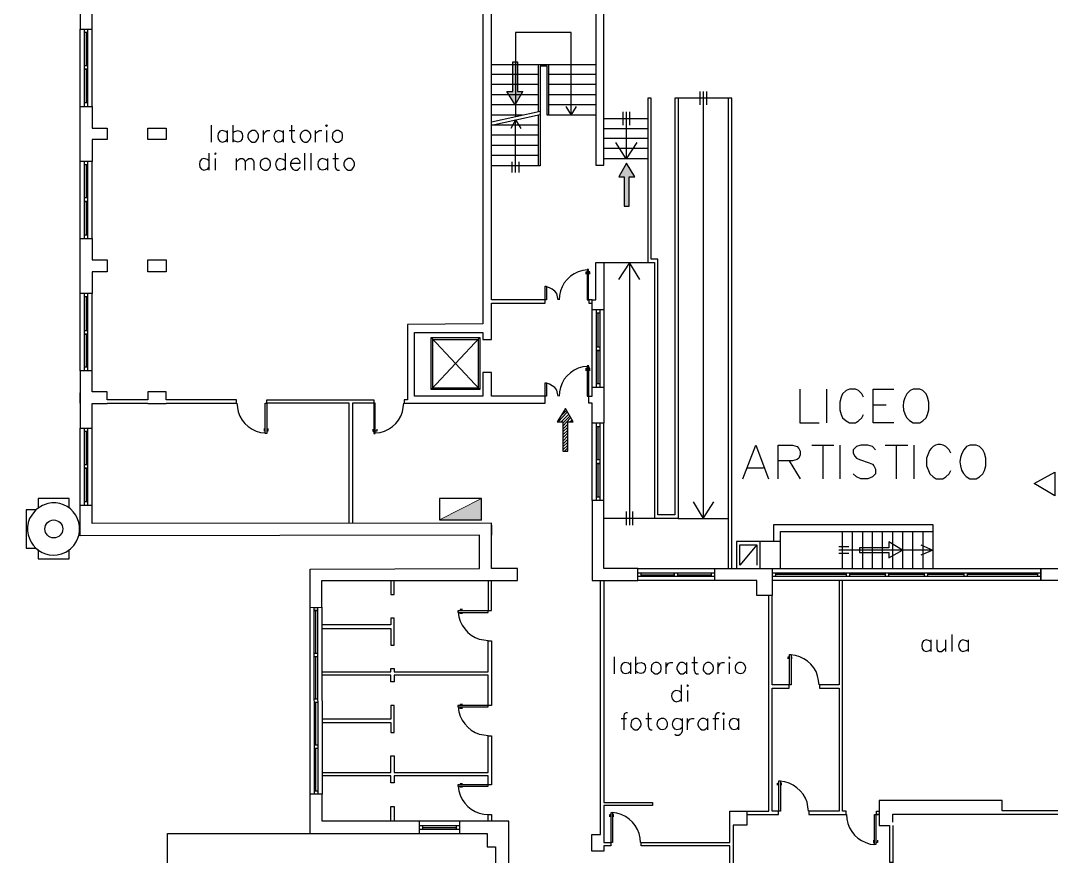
# Model space of a CAD drawing. Header units: millimetres. Extents: x 2592 to 5194, y 1172 to 2359.
# Drawn here: x 2592.964 to 2594.754, y 1181.89 to 1183.334 of the extents above; entities that cross this region are included whole.
import ezdxf

# ---------------------------------------------------------------- set-up
doc = ezdxf.new("R2010")
doc.units = ezdxf.units.MM
doc.layers.add('PDF _Geometria', color=7, linetype='Continuous')
doc.layers.add('PDF _Riempimenti solidi', color=3, linetype='Continuous')

msp = doc.modelspace()

# ---------------------------------------------------------------- linework, layer by layer
at = {"layer": 'PDF _Geometria', "lineweight": 25}
for points in [[(2593.9578, 1183.3624), (2593.9578, 1183.084), (2593.9719, 1183.084), (2593.9719, 1183.3765)], [(2593.0669, 1183.3757), (2593.0669, 1183.319), (2593.0878, 1183.319), (2593.0878, 1183.3557)], [(2593.7628, 1183.3565), (2593.7628, 1182.8099), (2593.6328, 1182.809), (2593.6328, 1182.679), (2593.6269, 1182.679), (2593.6269, 1182.6732), (2593.8703, 1182.6732), (2593.8703, 1182.6849), (2593.7778, 1182.6849), (2593.7778, 1182.7257), (2593.7628, 1182.7257), (2593.7628, 1182.6849), (2593.6444, 1182.6849), (2593.6444, 1182.7949), (2593.7628, 1182.7949), (2593.7628, 1182.7832), (2593.7778, 1182.7832), (2593.7778, 1182.8457), (2593.8703, 1182.8457), (2593.8703, 1182.8515), (2593.7778, 1182.8515), (2593.7778, 1183.3624)], [(2593.0878, 1182.729), (2593.0878, 1182.8624), (2593.0669, 1182.8624), (2593.0669, 1182.9015), (2593.0669, 1182.9574), (2593.0669, 1183.0907), (2593.0669, 1183.1299), (2593.0669, 1183.1474), (2593.0669, 1183.1857), (2593.0669, 1183.319)], [(2593.0878, 1183.1857), (2593.0878, 1183.319)], [(2593.9061, 1183.1857), (2593.9153, 1183.1707), (2593.9153, 1183.3132), (2593.8194, 1183.3132), (2593.8194, 1183.1682)], [(2593.9578, 1183.2574), (2593.8761, 1183.2574), (2593.8586, 1183.2574), (2593.7778, 1183.2574)], [(2593.9578, 1183.1707), (2593.8736, 1183.1707), (2593.8736, 1183.2549), (2593.8619, 1183.2549), (2593.8619, 1183.0832), (2593.7778, 1183.0832)], [(2593.8586, 1183.2574), (2593.8586, 1183.1765)], [(2593.8761, 1183.2574), (2593.8761, 1183.1707)], [(2593.8586, 1183.2407), (2593.7778, 1183.2407)], [(2593.9578, 1183.2407), (2593.8761, 1183.2407)], [(2593.8586, 1183.2232), (2593.7778, 1183.2232)], [(2593.9578, 1183.2232), (2593.8761, 1183.2232)], [(2593.8586, 1183.2057), (2593.7778, 1183.2057)], [(2593.8186, 1183.1882), (2593.8319, 1183.2115)], [(2593.9578, 1183.2057), (2593.8761, 1183.2057)], [(2594.1928, 1182.3874), (2594.1928, 1183.1999), (2594.0944, 1183.1999), (2594.0944, 1182.4799), (2594.0653, 1182.4799), (2594.0653, 1182.9215), (2594.0536, 1182.9215), (2594.0536, 1183.1999), (2594.0478, 1183.1999), (2594.0478, 1182.9157), (2594.0594, 1182.9157), (2594.0594, 1182.474), (2593.9719, 1182.474)], [(2594.1003, 1183.1999), (2594.1003, 1182.474), (2594.0594, 1182.474)], [(2594.0944, 1183.1999), (2594.0953, 1183.1999)], [(2594.1378, 1183.2115), (2594.1378, 1183.1882)], [(2594.1436, 1183.2115), (2594.1436, 1182.474)], [(2594.1494, 1183.2115), (2594.1494, 1183.1882)], [(2594.1869, 1183.1999), (2594.1869, 1182.3874)], [(2593.0669, 1183.1857), (2593.0878, 1183.1857), (2593.0878, 1183.1482), (2593.1136, 1183.1482), (2593.1136, 1183.1282), (2593.0878, 1183.1282), (2593.0878, 1183.0907), (2593.0669, 1183.0907)], [(2593.8586, 1183.1882), (2593.7778, 1183.1882)], [(2593.9578, 1183.1882), (2593.8761, 1183.1882)], [(2593.9153, 1183.1707), (2593.9244, 1183.1857)], [(2593.7778, 1183.159), (2593.8619, 1183.1774)], [(2593.8586, 1183.1532), (2593.7778, 1183.1532), (2593.8619, 1183.1715)], [(2593.8311, 1183.1707), (2593.7778, 1183.1707)], [(2593.8194, 1183.1624), (2593.8111, 1183.1474)], [(2593.8194, 1183.0715), (2593.8194, 1183.1624), (2593.8286, 1183.1474)], [(2593.8586, 1183.1707), (2593.8586, 1183.0832)], [(2593.9728, 1183.1649), (2594.0478, 1183.1649)], [(2594.0044, 1183.1765), (2594.0044, 1183.1532)], [(2594.0103, 1183.1765), (2594.0103, 1183.0949)], [(2594.0161, 1183.1765), (2594.0161, 1183.1532)], [(2593.2936, 1183.124), (2593.2936, 1183.1532)], [(2593.3211, 1183.144), (2593.3211, 1183.124)], [(2593.3311, 1183.124), (2593.3311, 1183.1532)], [(2593.3836, 1183.124), (2593.3836, 1183.144)], [(2593.3836, 1183.1357), (2593.3853, 1183.1399), (2593.3878, 1183.1424), (2593.3903, 1183.144), (2593.3944, 1183.144)], [(2593.4178, 1183.144), (2593.4178, 1183.124)], [(2593.4278, 1183.144), (2593.4378, 1183.144)], [(2593.4319, 1183.1532), (2593.4319, 1183.1299), (2593.4336, 1183.1257), (2593.4361, 1183.124), (2593.4386, 1183.124)], [(2593.4736, 1183.124), (2593.4736, 1183.144)], [(2593.4736, 1183.1357), (2593.4744, 1183.1399), (2593.4778, 1183.1424), (2593.4803, 1183.144), (2593.4844, 1183.144)], [(2593.4928, 1183.144), (2593.4928, 1183.124)], [(2593.5094, 1183.124), (2593.5136, 1183.124), (2593.5161, 1183.1257), (2593.5194, 1183.1282), (2593.5203, 1183.1324), (2593.5203, 1183.1357), (2593.5194, 1183.1399), (2593.5161, 1183.1424), (2593.5136, 1183.144), (2593.5094, 1183.144), (2593.5069, 1183.1424), (2593.5036, 1183.1399)], [(2593.9728, 1183.1474), (2594.0478, 1183.1474)], [(2593.3211, 1183.1399), (2593.3186, 1183.1424)], [(2593.3186, 1183.1257), (2593.3211, 1183.1282)], [(2593.3311, 1183.1399), (2593.3336, 1183.1424)], [(2593.3336, 1183.1257), (2593.3311, 1183.1282)], [(2593.4178, 1183.1399), (2593.4153, 1183.1424)], [(2593.4153, 1183.1257), (2593.4178, 1183.1282)], [(2593.8586, 1183.1357), (2593.7778, 1183.1357)], [(2593.9728, 1183.1307), (2594.0478, 1183.1307)], [(2593.8586, 1183.1182), (2593.7778, 1183.1182)], [(2593.9728, 1183.1132), (2594.0478, 1183.1132)], [(2594.0286, 1183.1232), (2594.0103, 1183.0949), (2593.9928, 1183.1232)], [(2593.0878, 1182.9574), (2593.0878, 1183.0907)], [(2593.2894, 1183.0915), (2593.2869, 1183.094)], [(2593.2894, 1183.1049), (2593.2894, 1183.0757)], [(2593.3003, 1183.0957), (2593.3003, 1183.0757)], [(2593.3369, 1183.0757), (2593.3369, 1183.0957)], [(2593.3369, 1183.0899), (2593.3411, 1183.094), (2593.3436, 1183.0957), (2593.3478, 1183.0957), (2593.3503, 1183.094), (2593.3519, 1183.0899), (2593.3519, 1183.0757)], [(2593.3519, 1183.0899), (2593.3561, 1183.094), (2593.3586, 1183.0957), (2593.3628, 1183.0957), (2593.3653, 1183.094), (2593.3669, 1183.0899), (2593.3669, 1183.0757)], [(2593.4211, 1183.0915), (2593.4178, 1183.094)], [(2593.4211, 1183.1049), (2593.4211, 1183.0757)], [(2593.4303, 1183.0874), (2593.4469, 1183.0874), (2593.4469, 1183.0899), (2593.4461, 1183.0924), (2593.4444, 1183.094), (2593.4419, 1183.0957), (2593.4378, 1183.0957), (2593.4344, 1183.094), (2593.4319, 1183.0915), (2593.4303, 1183.0874), (2593.4303, 1183.084), (2593.4319, 1183.0799), (2593.4344, 1183.0774), (2593.4378, 1183.0757), (2593.4419, 1183.0757), (2593.4444, 1183.0774), (2593.4469, 1183.0799)], [(2593.4553, 1183.0757), (2593.4553, 1183.1049)], [(2593.4661, 1183.0757), (2593.4661, 1183.1049)], [(2593.4944, 1183.0915), (2593.4911, 1183.094)], [(2593.4944, 1183.0957), (2593.4944, 1183.0757)], [(2593.5036, 1183.0957), (2593.5136, 1183.0957)], [(2593.5078, 1183.1049), (2593.5078, 1183.0815), (2593.5094, 1183.0774), (2593.5119, 1183.0757), (2593.5153, 1183.0757)], [(2593.8586, 1183.1007), (2593.7778, 1183.1007)], [(2593.8136, 1183.0715), (2593.8136, 1183.0899)], [(2593.8253, 1183.0715), (2593.8253, 1183.0899)], [(2593.9728, 1183.0957), (2594.0478, 1183.0957)], [(2593.2869, 1183.0774), (2593.2894, 1183.0799)], [(2593.4178, 1183.0774), (2593.4211, 1183.0799)], [(2593.4911, 1183.0774), (2593.4944, 1183.0799)], [(2593.0669, 1182.9574), (2593.0878, 1182.9574), (2593.0878, 1182.9207), (2593.1136, 1182.9207), (2593.1136, 1182.8999), (2593.0878, 1182.8999), (2593.0878, 1182.8624)], [(2593.9519, 1182.8515), (2593.9578, 1182.8515), (2593.9578, 1182.9157), (2593.9719, 1182.9157), (2593.9719, 1182.7007)], [(2593.9719, 1182.9157), (2594.0478, 1182.9157)], [(2593.9978, 1182.8865), (2594.0161, 1182.9149), (2594.0336, 1182.8865)], [(2594.0161, 1182.9157), (2594.0161, 1182.4624)], [(2593.0669, 1182.729), (2593.0669, 1182.8624)], [(2593.9719, 1182.834), (2593.9519, 1182.834), (2593.9519, 1182.8515), (2593.9461, 1182.8515), (2593.9461, 1182.8457), (2593.9519, 1182.8457)], [(2593.9519, 1182.7007), (2593.9519, 1182.834)], [(2593.9594, 1182.7007), (2593.9594, 1182.834)], [(2593.9653, 1182.8282), (2593.9594, 1182.8282)], [(2593.9619, 1182.7699), (2593.9619, 1182.8282)], [(2593.9653, 1182.7007), (2593.9653, 1182.834)], [(2593.7578, 1182.6965), (2593.6736, 1182.7865)], [(2593.7578, 1182.7865), (2593.6736, 1182.6965)], [(2593.9653, 1182.7699), (2593.9594, 1182.7699)], [(2593.9653, 1182.764), (2593.9594, 1182.764), (2593.9653, 1182.764)], [(2593.9619, 1182.7065), (2593.9619, 1182.764)], [(2593.9653, 1182.7065), (2593.9594, 1182.7065)], [(2594.3103, 1182.6974), (2594.3103, 1182.639), (2594.3436, 1182.639)], [(2594.3569, 1182.639), (2594.3569, 1182.6974)], [(2594.4203, 1182.6832), (2594.4178, 1182.689), (2594.4119, 1182.6949), (2594.4069, 1182.6974), (2594.3961, 1182.6974), (2594.3903, 1182.6949), (2594.3844, 1182.689), (2594.3819, 1182.6832), (2594.3794, 1182.6749), (2594.3794, 1182.6615), (2594.3819, 1182.6532), (2594.3844, 1182.6474), (2594.3903, 1182.6424), (2594.3961, 1182.639), (2594.4069, 1182.639), (2594.4119, 1182.6424), (2594.4178, 1182.6474), (2594.4203, 1182.6532)], [(2594.4728, 1182.639), (2594.4369, 1182.639), (2594.4369, 1182.6974), (2594.4728, 1182.6974)], [(2594.5061, 1182.639), (2594.5178, 1182.639), (2594.5228, 1182.6424), (2594.5286, 1182.6474), (2594.5311, 1182.6532), (2594.5336, 1182.6615), (2594.5336, 1182.6749), (2594.5311, 1182.6832), (2594.5286, 1182.689), (2594.5228, 1182.6949), (2594.5178, 1182.6974), (2594.5061, 1182.6974), (2594.5011, 1182.6949), (2594.4953, 1182.689)], [(2593.0669, 1182.6732), (2593.0669, 1182.6907)], [(2593.5319, 1182.4649), (2593.5319, 1182.6732), (2593.3894, 1182.6732), (2593.3894, 1182.679), (2593.5744, 1182.679), (2593.5744, 1182.6732), (2593.5378, 1182.6732), (2593.5378, 1182.4649)], [(2593.7628, 1182.6732), (2593.7636, 1182.6732)], [(2593.9178, 1182.6407), (2593.9186, 1182.6407), (2593.9053, 1182.664), (2593.8911, 1182.6407), (2593.9011, 1182.6407), (2593.9011, 1182.5899), (2593.9094, 1182.5899), (2593.9094, 1182.6407), (2593.9186, 1182.6407)], [(2593.9044, 1182.6624), (2593.9053, 1182.6632)], [(2594.4369, 1182.6699), (2594.4594, 1182.6699)], [(2593.8928, 1182.6407), (2593.9086, 1182.6574)], [(2593.8969, 1182.6499), (2593.9069, 1182.6599)], [(2593.8978, 1182.6407), (2593.9111, 1182.654)], [(2593.9011, 1182.6382), (2593.9128, 1182.6507)], [(2593.9011, 1182.6332), (2593.9144, 1182.6474)], [(2593.9128, 1182.6407), (2593.9169, 1182.644)], [(2593.4644, 1181.9299), (2593.4644, 1181.9974), (2593.4644, 1182.3199), (2593.4644, 1182.3865), (2593.7569, 1182.3874), (2593.7569, 1182.4449), (2593.0669, 1182.444), (2593.0669, 1182.4965), (2593.0669, 1182.6299)], [(2593.0878, 1182.4965), (2593.0878, 1182.6299)], [(2593.9011, 1182.6282), (2593.9094, 1182.6365)], [(2593.9011, 1182.6232), (2593.9094, 1182.6315)], [(2593.9011, 1182.6182), (2593.9094, 1182.6265)], [(2593.9519, 1182.5049), (2593.9519, 1182.6382)], [(2593.9594, 1182.5049), (2593.9594, 1182.6382)], [(2593.9653, 1182.6324), (2593.9594, 1182.6324)], [(2593.9619, 1182.5749), (2593.9619, 1182.6324)], [(2593.9653, 1182.5049), (2593.9653, 1182.6382)], [(2594.0303, 1182.3874), (2593.9719, 1182.3874), (2593.9719, 1182.6382)], [(2593.9011, 1182.6132), (2593.9094, 1182.6215)], [(2593.9011, 1182.6074), (2593.9094, 1182.6165)], [(2593.9011, 1182.6024), (2593.9094, 1182.6107)], [(2593.9011, 1182.5974), (2593.9094, 1182.6057)], [(2593.9011, 1182.5924), (2593.9094, 1182.6007)], [(2593.9036, 1182.5899), (2593.9094, 1182.5957)], [(2593.9086, 1182.5899), (2593.9094, 1182.5907)], [(2594.2119, 1182.5424), (2594.2344, 1182.6007), (2594.2561, 1182.5424)], [(2594.2728, 1182.5424), (2594.2728, 1182.6007), (2594.2978, 1182.6007), (2594.3061, 1182.5982), (2594.3086, 1182.5949), (2594.3111, 1182.5899), (2594.3111, 1182.584), (2594.3086, 1182.5782), (2594.3061, 1182.5757), (2594.2978, 1182.5732), (2594.2728, 1182.5732)], [(2594.3311, 1182.6007), (2594.3694, 1182.6007)], [(2594.3503, 1182.6007), (2594.3503, 1182.5424)], [(2594.3803, 1182.5424), (2594.3803, 1182.6007)], [(2594.4411, 1182.5924), (2594.4361, 1182.5982), (2594.4278, 1182.6007), (2594.4161, 1182.6007), (2594.4086, 1182.5982), (2594.4028, 1182.5924), (2594.4028, 1182.5865), (2594.4053, 1182.5815), (2594.4086, 1182.5782), (2594.4136, 1182.5757), (2594.4303, 1182.5699), (2594.4361, 1182.5674), (2594.4386, 1182.5649), (2594.4411, 1182.559), (2594.4411, 1182.5507), (2594.4361, 1182.5457), (2594.4278, 1182.5424), (2594.4161, 1182.5424), (2594.4086, 1182.5457), (2594.4028, 1182.5507)], [(2594.4578, 1182.6007), (2594.4969, 1182.6007)], [(2594.4769, 1182.6007), (2594.4769, 1182.5424)], [(2594.5078, 1182.5424), (2594.5078, 1182.6007)], [(2594.5711, 1182.5865), (2594.5686, 1182.5924), (2594.5628, 1182.5982)], [(2594.6044, 1182.5424), (2594.6153, 1182.5424), (2594.6211, 1182.5457), (2594.6269, 1182.5507), (2594.6294, 1182.5565), (2594.6319, 1182.5649), (2594.6319, 1182.5782), (2594.6294, 1182.5865), (2594.6269, 1182.5924), (2594.6211, 1182.5982), (2594.6153, 1182.6007), (2594.6044, 1182.6007), (2594.5986, 1182.5982), (2594.5936, 1182.5924)], [(2593.9653, 1182.5749), (2593.9594, 1182.5749)], [(2594.2919, 1182.5732), (2594.3111, 1182.5424)], [(2594.5328, 1182.5865), (2594.5294, 1182.5782), (2594.5294, 1182.5649), (2594.5328, 1182.5565), (2594.5353, 1182.5507), (2594.5411, 1182.5457), (2594.5461, 1182.5424), (2594.5578, 1182.5424), (2594.5628, 1182.5457), (2594.5686, 1182.5507), (2594.5711, 1182.5565)], [(2593.9653, 1182.569), (2593.9594, 1182.569), (2593.9653, 1182.569)], [(2593.9619, 1182.5107), (2593.9619, 1182.569)], [(2594.2203, 1182.5615), (2594.2478, 1182.5615)], [(2593.0478, 1182.4924), (2593.0478, 1182.5082), (2592.9944, 1182.5082), (2592.9944, 1182.4915), (2592.9919, 1182.4899), (2592.9903, 1182.489), (2592.9844, 1182.4815), (2592.9794, 1182.474)], [(2593.7611, 1182.4715), (2593.7603, 1182.4715), (2593.7603, 1182.5082), (2593.6878, 1182.5082), (2593.6878, 1182.4715), (2593.7603, 1182.4715)], [(2593.9719, 1182.5049), (2593.9519, 1182.5049), (2593.9519, 1182.3665), (2594.0303, 1182.3665)], [(2593.9653, 1182.5107), (2593.9594, 1182.5107)], [(2594.1261, 1182.5024), (2594.1436, 1182.474), (2594.1619, 1182.5024)], [(2592.9911, 1182.489), (2592.9736, 1182.489), (2592.9736, 1182.4224), (2592.9903, 1182.4224), (2592.9919, 1182.4215), (2592.9944, 1182.4199), (2592.9944, 1182.404), (2593.0478, 1182.404), (2593.0478, 1182.419)], [(2593.4644, 1182.3199), (2593.4844, 1182.3207), (2593.4844, 1182.3665), (2593.8228, 1182.3665), (2593.8228, 1182.3874), (2593.7778, 1182.3874), (2593.7778, 1182.4657), (2593.0878, 1182.4649), (2593.0878, 1182.4965), (2593.0669, 1182.4965)], [(2594.0103, 1182.4857), (2594.0103, 1182.4624)], [(2594.0211, 1182.4857), (2594.0211, 1182.4624)], [(2594.1003, 1182.474), (2594.1869, 1182.474)], [(2593.7778, 1182.4624), (2593.7778, 1182.4449)], [(2594.2653, 1182.434), (2594.2653, 1182.4632), (2594.5403, 1182.4632), (2594.5403, 1182.3874)], [(2594.2769, 1182.3874), (2594.2769, 1182.4515), (2594.5403, 1182.4515)], [(2594.3836, 1182.4515), (2594.3836, 1182.3874)], [(2594.4011, 1182.4515), (2594.4011, 1182.3874)], [(2594.4186, 1182.4515), (2594.4186, 1182.3874)], [(2594.4353, 1182.4515), (2594.4353, 1182.3874)], [(2594.4528, 1182.4515), (2594.4528, 1182.3874)], [(2594.4703, 1182.4515), (2594.4703, 1182.3874)], [(2594.4878, 1182.4515), (2594.4878, 1182.3874)], [(2594.5053, 1182.4515), (2594.5053, 1182.3874)], [(2594.5228, 1182.4515), (2594.5228, 1182.3874)], [(2594.2419, 1182.3874), (2594.2419, 1182.434), (2594.2011, 1182.434), (2594.2011, 1182.3874)], [(2594.2361, 1182.4282), (2594.2361, 1182.3932)], [(2594.2769, 1182.434), (2594.2419, 1182.434)], [(2594.5194, 1182.4282), (2594.5403, 1182.419), (2594.5194, 1182.4107)], [(2594.3953, 1182.4249), (2594.3778, 1182.4249)], [(2594.5403, 1182.419), (2594.3778, 1182.419)], [(2594.3953, 1182.4132), (2594.3778, 1182.4132)], [(2594.0303, 1182.3799), (2594.1636, 1182.3799)], [(2594.0303, 1182.374), (2594.1636, 1182.374)], [(2594.0361, 1182.374), (2594.0361, 1182.3799)], [(2594.0361, 1182.3765), (2594.0936, 1182.3765)], [(2594.0936, 1182.374), (2594.0936, 1182.3799), (2594.0936, 1182.374)], [(2594.0994, 1182.374), (2594.0994, 1182.3799)], [(2594.0994, 1182.3765), (2594.1578, 1182.3765)], [(2594.1578, 1182.374), (2594.1578, 1182.3799)], [(2594.1636, 1182.3665), (2594.1636, 1182.3874)], [(2594.2628, 1182.3874), (2594.7269, 1182.3874), (2594.7561, 1182.3874)], [(2594.2628, 1182.3799), (2594.7269, 1182.3799)], [(2594.2628, 1182.374), (2594.7269, 1182.374)], [(2594.2686, 1182.3799), (2594.2686, 1182.374)], [(2594.2686, 1182.3774), (2594.3903, 1182.3774)], [(2594.3903, 1182.3799), (2594.3903, 1182.374)], [(2594.3961, 1182.3799), (2594.3961, 1182.374)], [(2594.3961, 1182.3774), (2594.4578, 1182.3774)], [(2594.4578, 1182.3799), (2594.4578, 1182.374)], [(2594.4636, 1182.3799), (2594.4636, 1182.374)], [(2594.4636, 1182.3774), (2594.5253, 1182.3774)], [(2594.5253, 1182.3799), (2594.5253, 1182.374)], [(2594.5311, 1182.3799), (2594.5311, 1182.374)], [(2594.5311, 1182.3774), (2594.5936, 1182.3774)], [(2594.5936, 1182.3799), (2594.5936, 1182.374)], [(2594.5994, 1182.3799), (2594.5994, 1182.374)], [(2594.5994, 1182.3774), (2594.7211, 1182.3774)], [(2594.7211, 1182.3799), (2594.7211, 1182.374)], [(2594.7269, 1182.3874), (2594.7269, 1182.3665), (2594.7269, 1182.3874)], [(2593.6036, 1182.3665), (2593.6036, 1182.3424), (2593.6094, 1182.3424), (2593.6094, 1182.3665)], [(2593.7719, 1182.3665), (2593.7719, 1182.3149), (2593.7778, 1182.3149), (2593.7778, 1182.3665)], [(2593.9719, 1182.3665), (2593.9719, 1181.9832), (2594.0561, 1181.9832), (2594.0561, 1181.9782), (2593.9719, 1181.9782), (2593.9719, 1181.914), (2593.9836, 1181.914), (2593.9836, 1181.9082), (2593.9719, 1181.9082), (2593.9719, 1181.899), (2593.9511, 1181.899), (2593.9511, 1181.9282), (2593.9661, 1181.9282), (2593.9661, 1182.3665)], [(2594.7561, 1182.3665), (2594.7269, 1182.3665), (2594.2628, 1182.3665)], [(2594.3786, 1182.3665), (2594.3786, 1182.1865), (2594.3444, 1182.1865), (2594.3444, 1182.1807), (2594.3786, 1182.1807), (2594.3786, 1181.9682), (2594.3261, 1181.9682), (2594.3261, 1181.9624), (2594.3903, 1181.9624), (2594.3903, 1181.9682), (2594.3844, 1181.9682), (2594.3844, 1182.3665)], [(2594.2186, 1181.9682), (2594.2569, 1181.9682), (2594.2569, 1182.3407)], [(2594.2186, 1181.9624), (2594.2736, 1181.9624), (2594.2736, 1181.9682), (2594.2628, 1181.9682), (2594.2628, 1182.1807), (2594.2919, 1182.1807), (2594.2919, 1182.1865), (2594.2628, 1182.1865), (2594.2628, 1182.3407)], [(2593.4844, 1182.3207), (2593.4853, 1181.9974)], [(2593.4853, 1182.284), (2593.6036, 1182.284), (2593.6036, 1182.2549), (2593.6094, 1182.2549), (2593.6094, 1182.3015), (2593.6036, 1182.3015), (2593.6036, 1182.2899), (2593.4853, 1182.2899)], [(2594.5736, 1182.244), (2594.5736, 1182.2732)], [(2593.4853, 1182.209), (2593.6036, 1182.209), (2593.6036, 1182.2149), (2593.6094, 1182.2149), (2593.6094, 1182.209), (2593.7719, 1182.209), (2593.7719, 1182.2624), (2593.7778, 1182.2624), (2593.7778, 1182.1507), (2593.7719, 1182.1507), (2593.7719, 1182.2032), (2593.6094, 1182.2032), (2593.6094, 1182.1915), (2593.6036, 1182.1915), (2593.6036, 1182.2032), (2593.4853, 1182.2032)], [(2594.5369, 1182.2599), (2594.5344, 1182.2624)], [(2594.5369, 1182.264), (2594.5369, 1182.244)], [(2594.5469, 1182.264), (2594.5469, 1182.2499), (2594.5486, 1182.2457), (2594.5511, 1182.244), (2594.5553, 1182.244), (2594.5578, 1182.2457), (2594.5619, 1182.2499)], [(2594.5619, 1182.264), (2594.5619, 1182.244)], [(2594.6011, 1182.2599), (2594.5978, 1182.2624)], [(2594.6011, 1182.264), (2594.6011, 1182.244)], [(2593.9903, 1182.2057), (2593.9903, 1182.2349)], [(2594.0269, 1182.2057), (2594.0269, 1182.2349)], [(2594.1278, 1182.2349), (2594.1278, 1182.2115), (2594.1294, 1182.2074), (2594.1319, 1182.2057), (2594.1353, 1182.2057)], [(2594.5344, 1182.2457), (2594.5369, 1182.2482)], [(2594.5978, 1182.2457), (2594.6011, 1182.2482)], [(2594.0178, 1182.2207), (2594.0144, 1182.224)], [(2594.0178, 1182.2249), (2594.0178, 1182.2057)], [(2594.0269, 1182.2207), (2594.0303, 1182.224)], [(2594.0603, 1182.2057), (2594.0644, 1182.2057), (2594.0669, 1182.2074), (2594.0703, 1182.2099), (2594.0711, 1182.214), (2594.0711, 1182.2165), (2594.0703, 1182.2207), (2594.0669, 1182.224), (2594.0644, 1182.2249), (2594.0603, 1182.2249), (2594.0578, 1182.224), (2594.0544, 1182.2207)], [(2594.0794, 1182.2057), (2594.0794, 1182.2249)], [(2594.0794, 1182.2165), (2594.0811, 1182.2207), (2594.0836, 1182.224), (2594.0869, 1182.2249), (2594.0911, 1182.2249)], [(2594.1144, 1182.2207), (2594.1111, 1182.224), (2594.1086, 1182.2249), (2594.1044, 1182.2249), (2594.1019, 1182.224), (2594.0994, 1182.2207), (2594.0978, 1182.2165), (2594.0978, 1182.214), (2594.0994, 1182.2099), (2594.1019, 1182.2074), (2594.1044, 1182.2057), (2594.1086, 1182.2057), (2594.1111, 1182.2074), (2594.1144, 1182.2099)], [(2594.1144, 1182.2249), (2594.1144, 1182.2057)], [(2594.1236, 1182.2249), (2594.1336, 1182.2249)], [(2594.1503, 1182.2057), (2594.1544, 1182.2057), (2594.1569, 1182.2074), (2594.1603, 1182.2099), (2594.1611, 1182.214), (2594.1611, 1182.2165), (2594.1603, 1182.2207), (2594.1569, 1182.224), (2594.1544, 1182.2249), (2594.1503, 1182.2249), (2594.1478, 1182.224), (2594.1444, 1182.2207)], [(2594.1694, 1182.2057), (2594.1694, 1182.2249)], [(2594.1694, 1182.2165), (2594.1711, 1182.2207), (2594.1736, 1182.224), (2594.1761, 1182.2249), (2594.1803, 1182.2249)], [(2594.1886, 1182.2249), (2594.1886, 1182.2057)], [(2594.0144, 1182.2074), (2594.0178, 1182.2099)], [(2594.0303, 1182.2074), (2594.0269, 1182.2099)], [(2594.1053, 1182.1865), (2594.1053, 1182.1574)], [(2594.1053, 1182.1724), (2594.1028, 1182.1757)], [(2594.1028, 1182.159), (2594.1053, 1182.1615)], [(2594.1161, 1182.1765), (2594.1161, 1182.1574)], [(2593.4853, 1182.1215), (2593.6036, 1182.1215), (2593.6036, 1182.104), (2593.6094, 1182.104), (2593.6094, 1182.1507), (2593.6036, 1182.1507), (2593.6036, 1182.1274), (2593.4853, 1182.1274)], [(2594.0019, 1182.1282), (2594.0111, 1182.1282)], [(2594.0128, 1182.1382), (2594.0103, 1182.1382), (2594.0069, 1182.1365), (2594.0061, 1182.1324), (2594.0061, 1182.109)], [(2594.0319, 1182.1274), (2594.0294, 1182.1282), (2594.0253, 1182.1282), (2594.0228, 1182.1274), (2594.0194, 1182.124)], [(2594.0444, 1182.1282), (2594.0544, 1182.1282)], [(2594.0486, 1182.1382), (2594.0486, 1182.1149), (2594.0503, 1182.1107), (2594.0528, 1182.109), (2594.0553, 1182.109)], [(2594.1069, 1182.1282), (2594.1069, 1182.1065), (2594.1053, 1182.1024), (2594.1036, 1182.1007), (2594.1011, 1182.099), (2594.0969, 1182.099), (2594.0944, 1182.1007)], [(2594.1069, 1182.124), (2594.1036, 1182.1274)], [(2594.1161, 1182.109), (2594.1161, 1182.1282)], [(2594.1161, 1182.1199), (2594.1178, 1182.124), (2594.1203, 1182.1274), (2594.1236, 1182.1282), (2594.1278, 1182.1282)], [(2594.1511, 1182.124), (2594.1478, 1182.1274), (2594.1453, 1182.1282), (2594.1411, 1182.1282), (2594.1386, 1182.1274), (2594.1361, 1182.124), (2594.1344, 1182.1199), (2594.1344, 1182.1174), (2594.1361, 1182.1132), (2594.1386, 1182.1107), (2594.1411, 1182.109), (2594.1453, 1182.109), (2594.1478, 1182.1107), (2594.1511, 1182.1132)], [(2594.1511, 1182.1282), (2594.1511, 1182.109)], [(2594.1603, 1182.1282), (2594.1703, 1182.1282)], [(2594.1719, 1182.1382), (2594.1686, 1182.1382), (2594.1661, 1182.1365), (2594.1644, 1182.1324), (2594.1644, 1182.109)], [(2594.1786, 1182.1282), (2594.1786, 1182.109)], [(2594.2044, 1182.124), (2594.2019, 1182.1274)], [(2594.2044, 1182.1282), (2594.2044, 1182.109)], [(2594.0253, 1182.109), (2594.0294, 1182.109), (2594.0319, 1182.1107)], [(2594.1036, 1182.1107), (2594.1069, 1182.1132)], [(2594.2019, 1182.1107), (2594.2044, 1182.1132)], [(2593.4853, 1182.0349), (2593.6036, 1182.0349), (2593.6036, 1182.064), (2593.6094, 1182.064), (2593.6094, 1182.0349), (2593.7719, 1182.0349), (2593.7719, 1182.0982), (2593.7778, 1182.0982), (2593.7778, 1182.014), (2593.7719, 1182.014), (2593.7719, 1182.029), (2593.6094, 1182.029), (2593.6094, 1182.0174), (2593.6036, 1182.0174), (2593.6036, 1182.029), (2593.4853, 1182.029)], [(2593.6528, 1181.9507), (2593.6528, 1181.9299), (2593.7228, 1181.9299), (2593.7228, 1181.9507), (2593.6528, 1181.9507), (2593.4853, 1181.9507), (2593.4853, 1181.9974), (2593.4644, 1181.9974)], [(2594.7561, 1181.969), (2594.6603, 1181.969), (2594.6603, 1181.9865), (2594.4478, 1181.9865), (2594.4478, 1181.9432), (2594.4653, 1181.9432), (2594.4653, 1181.8799), (2594.4711, 1181.8799)], [(2593.6036, 1181.9507), (2593.6036, 1181.9765), (2593.6094, 1181.9765), (2593.6094, 1181.9507)], [(2594.4428, 1181.9624), (2594.4478, 1181.9624), (2594.4428, 1181.9624), (2594.4428, 1181.9682), (2594.4478, 1181.9682)], [(2594.4711, 1181.949), (2594.4711, 1181.9632), (2594.6603, 1181.9632), (2594.7561, 1181.9632)], [(2593.7228, 1181.9299), (2593.7703, 1181.9299), (2593.7703, 1181.9065), (2593.7844, 1181.9065), (2593.7844, 1181.8732), (2593.8078, 1181.8732), (2593.8078, 1181.9507), (2593.7228, 1181.9507)], [(2593.7719, 1181.9507), (2593.7719, 1181.9624), (2593.7778, 1181.9624), (2593.7778, 1181.9507)], [(2594.3786, 1181.9624), (2594.3903, 1181.9624)], [(2593.7228, 1181.7557), (2593.7703, 1181.7557), (2593.7703, 1181.7799), (2593.7844, 1181.7799), (2593.7844, 1181.8124), (2593.8078, 1181.8124), (2593.8078, 1181.7357), (2593.7228, 1181.7357), (2593.7228, 1181.7557), (2593.6619, 1181.7557), (2593.2178, 1181.7557), (2593.2178, 1181.9299), (2593.4644, 1181.9299), (2593.6528, 1181.9299)], [(2593.6528, 1181.9432), (2593.7228, 1181.9432)], [(2593.6528, 1181.9374), (2593.7228, 1181.9374)], [(2593.6586, 1181.9432), (2593.6586, 1181.9374)], [(2593.6586, 1181.9399), (2593.7169, 1181.9399)], [(2593.7169, 1181.9432), (2593.7169, 1181.9374)], [(2594.4711, 1181.9432), (2594.4711, 1181.8774)]]:
    msp.add_lwpolyline(points, dxfattribs=at)
at = {"layer": 'PDF _Geometria', "color": 4, "lineweight": 25}
for points in [[(2593.0744, 1183.1857), (2593.0744, 1183.319)], [(2593.0803, 1183.3132), (2593.0744, 1183.3132)], [(2593.0778, 1183.2557), (2593.0778, 1183.3132)], [(2593.0803, 1183.1857), (2593.0803, 1183.319)], [(2593.0803, 1183.2557), (2593.0744, 1183.2557)], [(2593.0803, 1183.2499), (2593.0744, 1183.2499), (2593.0803, 1183.2499)], [(2593.0778, 1183.1915), (2593.0778, 1183.2499)], [(2593.0803, 1183.1915), (2593.0744, 1183.1915)], [(2593.0744, 1182.9574), (2593.0744, 1183.0907)], [(2593.0803, 1182.9574), (2593.0803, 1183.0907)], [(2593.0803, 1183.0849), (2593.0744, 1183.0849)], [(2593.0778, 1183.0274), (2593.0778, 1183.0849)], [(2593.0803, 1183.0274), (2593.0744, 1183.0274)], [(2593.0803, 1183.0215), (2593.0744, 1183.0215), (2593.0803, 1183.0215)], [(2593.0778, 1182.9632), (2593.0778, 1183.0215)], [(2593.0803, 1182.9632), (2593.0744, 1182.9632)], [(2593.9436, 1182.9032), (2593.9353, 1182.9024)], [(2593.9411, 1182.8957), (2593.9411, 1182.8999), (2593.9428, 1182.8999)], [(2593.9478, 1182.8957), (2593.9478, 1182.8999), (2593.9453, 1182.8999)], [(2593.0744, 1182.729), (2593.0744, 1182.8624)], [(2593.0803, 1182.729), (2593.0803, 1182.8624)], [(2593.8928, 1182.8515), (2593.8919, 1182.8565), (2593.8903, 1182.8624), (2593.8869, 1182.8665), (2593.8828, 1182.8699), (2593.8778, 1182.8724), (2593.8728, 1182.874)], [(2593.8953, 1182.859), (2593.8944, 1182.8515)], [(2593.0803, 1182.8565), (2593.0744, 1182.8565)], [(2593.0778, 1182.7982), (2593.0778, 1182.8565)], [(2593.0803, 1182.7982), (2593.0744, 1182.7982)], [(2593.0803, 1182.7924), (2593.0744, 1182.7924), (2593.0803, 1182.7924)], [(2593.0778, 1182.7349), (2593.0778, 1182.7924)], [(2593.0803, 1182.7349), (2593.0744, 1182.7349)], [(2593.9436, 1182.7365), (2593.9353, 1182.7357)], [(2593.9411, 1182.729), (2593.9411, 1182.7332), (2593.9428, 1182.7332)], [(2593.9478, 1182.729), (2593.9478, 1182.7332), (2593.9461, 1182.7332)], [(2593.8928, 1182.6849), (2593.8919, 1182.6899), (2593.8903, 1182.6957), (2593.8869, 1182.6999), (2593.8828, 1182.7032), (2593.8778, 1182.7057), (2593.8728, 1182.7074)], [(2593.8953, 1182.6924), (2593.8944, 1182.6849)], [(2593.3378, 1182.6732), (2593.3386, 1182.6657)], [(2593.6253, 1182.6657), (2593.6261, 1182.6732)], [(2593.0744, 1182.4965), (2593.0744, 1182.6299)], [(2593.0803, 1182.4965), (2593.0803, 1182.6299)], [(2593.3869, 1182.6249), (2593.3853, 1182.6249), (2593.3853, 1182.629)], [(2593.3911, 1182.629), (2593.3911, 1182.6249), (2593.3894, 1182.6249)], [(2593.5728, 1182.6282), (2593.5728, 1182.6249), (2593.5744, 1182.6249)], [(2593.5794, 1182.6282), (2593.5794, 1182.6249), (2593.5769, 1182.6249)], [(2593.0803, 1182.624), (2593.0744, 1182.624)], [(2593.0778, 1182.5665), (2593.0778, 1182.624)], [(2593.3786, 1182.6224), (2593.3869, 1182.6215)], [(2593.5769, 1182.6215), (2593.5853, 1182.6224)], [(2593.0803, 1182.5665), (2593.0744, 1182.5665)], [(2593.0803, 1182.5607), (2593.0744, 1182.5607), (2593.0803, 1182.5607)], [(2593.0778, 1182.5024), (2593.0778, 1182.5607)], [(2593.0803, 1182.5024), (2593.0744, 1182.5024)], [(2593.4719, 1181.9974), (2593.4711, 1182.3199), (2593.4769, 1182.3199), (2593.4778, 1181.9974)], [(2593.4719, 1182.3149), (2593.4769, 1182.3149), (2593.4719, 1182.3149)], [(2593.4744, 1182.2407), (2593.4744, 1182.3149)], [(2593.7203, 1182.3124), (2593.7211, 1182.304)], [(2593.7278, 1182.3165), (2593.7236, 1182.3165), (2593.7236, 1182.314)], [(2593.7278, 1182.3099), (2593.7236, 1182.3099), (2593.7236, 1182.3115)], [(2593.7644, 1182.264), (2593.7719, 1182.2632)], [(2593.4778, 1182.2407), (2593.4719, 1182.2407)], [(2593.4778, 1182.2349), (2593.4719, 1182.2349)], [(2593.4744, 1182.1615), (2593.4744, 1182.2349)], [(2594.2903, 1182.2315), (2594.2903, 1182.2349), (2594.2928, 1182.2349)], [(2594.3028, 1182.2374), (2594.2944, 1182.2382)], [(2594.2969, 1182.2315), (2594.2969, 1182.2349), (2594.2953, 1182.2349)], [(2594.3436, 1182.1865), (2594.3428, 1182.194)], [(2593.4778, 1182.1615), (2593.4719, 1182.1615)], [(2593.4778, 1182.1557), (2593.4719, 1182.1557)], [(2593.4744, 1182.0824), (2593.4744, 1182.1557)], [(2593.7203, 1182.1482), (2593.7211, 1182.1399)], [(2593.7278, 1182.1524), (2593.7236, 1182.1524), (2593.7236, 1182.1507)], [(2593.7278, 1182.1457), (2593.7236, 1182.1457), (2593.7236, 1182.1482)], [(2593.7644, 1182.0999), (2593.7719, 1182.099)], [(2593.4778, 1182.0824), (2593.4719, 1182.0824)], [(2593.4778, 1182.0765), (2593.4719, 1182.0765)], [(2593.4744, 1182.0032), (2593.4744, 1182.0765)], [(2594.2719, 1182.0132), (2594.2719, 1182.0165), (2594.2744, 1182.0165)], [(2594.2844, 1182.019), (2594.2761, 1182.0199)], [(2594.2786, 1182.0132), (2594.2786, 1182.0165), (2594.2769, 1182.0165)], [(2593.4719, 1182.0032), (2593.4778, 1182.0032)], [(2593.7203, 1182.0115), (2593.7211, 1182.0032)], [(2593.7278, 1182.0157), (2593.7236, 1182.0157), (2593.7236, 1182.014)], [(2593.7278, 1182.0099), (2593.7236, 1182.0099), (2593.7236, 1182.0115)], [(2593.7644, 1181.9632), (2593.7719, 1181.9624)], [(2593.9944, 1181.9649), (2593.9861, 1181.9657)], [(2594.3253, 1181.9682), (2594.3244, 1181.9757)], [(2593.9819, 1181.9582), (2593.9819, 1181.9624), (2593.9844, 1181.9624)], [(2593.9886, 1181.9582), (2593.9886, 1181.9624), (2593.9869, 1181.9624)], [(2594.3911, 1181.9624), (2594.3919, 1181.9549)], [(2594.0353, 1181.914), (2594.0344, 1181.9215)], [(2594.4319, 1181.9115), (2594.4403, 1181.9107)], [(2594.4378, 1181.9182), (2594.4378, 1181.914), (2594.4394, 1181.914)], [(2594.4444, 1181.9182), (2594.4444, 1181.914), (2594.4419, 1181.914)]]:
    msp.add_lwpolyline(points, dxfattribs=at)
at = {"layer": 'PDF _Geometria', "color": 2, "lineweight": 25}
msp.add_lwpolyline([(2593.8186, 1183.1882), (2593.8044, 1183.2115), (2593.8144, 1183.2115), (2593.8144, 1183.2624), (2593.8228, 1183.2624), (2593.8228, 1183.2115), (2593.8319, 1183.2115)], dxfattribs=at)
at = {"layer": 'PDF _Geometria', "lineweight": 0}
for points in [[(2593.8144, 1183.2624), (2593.8144, 1183.2115), (2593.8044, 1183.2115), (2593.8186, 1183.1882), (2593.8319, 1183.2115), (2593.8228, 1183.2115), (2593.8228, 1183.2624)], [(2593.7603, 1182.5082), (2593.7603, 1182.4715), (2593.6878, 1182.4715)]]:
    msp.add_lwpolyline(points, close=True, dxfattribs=at)
at = {"layer": 'PDF _Geometria', "lineweight": 25}
for points in [[(2593.2153, 1183.1282), (2593.1836, 1183.1282), (2593.1836, 1183.1482), (2593.2153, 1183.1482)], [(2593.3644, 1183.144), (2593.3611, 1183.1424), (2593.3586, 1183.1399), (2593.3569, 1183.1357), (2593.3569, 1183.1324), (2593.3586, 1183.1282), (2593.3611, 1183.1257), (2593.3644, 1183.124), (2593.3686, 1183.124), (2593.3711, 1183.1257), (2593.3736, 1183.1282), (2593.3753, 1183.1324), (2593.3753, 1183.1357), (2593.3736, 1183.1399), (2593.3711, 1183.1424), (2593.3686, 1183.144)], [(2593.4544, 1183.144), (2593.4511, 1183.1424), (2593.4486, 1183.1399), (2593.4469, 1183.1357), (2593.4469, 1183.1324), (2593.4486, 1183.1282), (2593.4511, 1183.1257), (2593.4544, 1183.124), (2593.4586, 1183.124), (2593.4611, 1183.1257), (2593.4636, 1183.1282), (2593.4653, 1183.1324), (2593.4653, 1183.1357), (2593.4636, 1183.1399), (2593.4611, 1183.1424), (2593.4586, 1183.144)], [(2593.4911, 1183.1524), (2593.4928, 1183.1507), (2593.4944, 1183.1524), (2593.4928, 1183.1532)], [(2593.2994, 1183.104), (2593.3003, 1183.1024), (2593.3019, 1183.104), (2593.3003, 1183.1049)], [(2593.3853, 1183.0957), (2593.3819, 1183.094), (2593.3794, 1183.0915), (2593.3778, 1183.0874), (2593.3778, 1183.084), (2593.3794, 1183.0799), (2593.3819, 1183.0774), (2593.3853, 1183.0757), (2593.3894, 1183.0757), (2593.3919, 1183.0774), (2593.3944, 1183.0799), (2593.3961, 1183.084), (2593.3961, 1183.0874), (2593.3944, 1183.0915), (2593.3919, 1183.094), (2593.3894, 1183.0957)], [(2593.5303, 1183.0957), (2593.5269, 1183.094), (2593.5244, 1183.0915), (2593.5228, 1183.0874), (2593.5228, 1183.084), (2593.5244, 1183.0799), (2593.5269, 1183.0774), (2593.5303, 1183.0757), (2593.5344, 1183.0757), (2593.5369, 1183.0774), (2593.5394, 1183.0799), (2593.5411, 1183.084), (2593.5411, 1183.0874), (2593.5394, 1183.0915), (2593.5369, 1183.094), (2593.5344, 1183.0957)], [(2594.0153, 1183.064), (2594.0253, 1183.064), (2594.0111, 1183.0874), (2593.9978, 1183.064), (2594.0069, 1183.064), (2594.0069, 1183.0132), (2594.0153, 1183.0132)], [(2593.2153, 1182.8999), (2593.1836, 1182.8999), (2593.1836, 1182.9207), (2593.2153, 1182.9207)], [(2593.7578, 1182.6965), (2593.6736, 1182.6965), (2593.6736, 1182.7865), (2593.7578, 1182.7865)], [(2593.7544, 1182.699), (2593.6761, 1182.699), (2593.6761, 1182.7832), (2593.7544, 1182.7832)], [(2593.1836, 1182.679), (2593.1136, 1182.679), (2593.1136, 1182.6924), (2593.0878, 1182.6924), (2593.0878, 1182.729), (2593.0669, 1182.729), (2593.0669, 1182.6299), (2593.0878, 1182.6299), (2593.0878, 1182.6724), (2593.1136, 1182.6724), (2593.1136, 1182.6732), (2593.1836, 1182.6732), (2593.1836, 1182.6724), (2593.2153, 1182.6724), (2593.2153, 1182.6732), (2593.3369, 1182.6732), (2593.3369, 1182.679), (2593.2153, 1182.679), (2593.2153, 1182.6924), (2593.1836, 1182.6924)], [(2593.9461, 1182.6732), (2593.9461, 1182.6849), (2593.9519, 1182.6849), (2593.9519, 1182.7007), (2593.9719, 1182.7007), (2593.9719, 1182.6382), (2593.9519, 1182.6382), (2593.9519, 1182.6732)], [(2594.7511, 1182.554), (2594.7511, 1182.5132), (2594.7153, 1182.534)], [(2594.2069, 1182.3932), (2594.2069, 1182.4282), (2594.2361, 1182.4282)], [(2594.4644, 1182.4232), (2594.4136, 1182.4232), (2594.4136, 1182.4149), (2594.4644, 1182.4149), (2594.4644, 1182.4057), (2594.4878, 1182.419), (2594.4644, 1182.4332)], [(2594.1636, 1182.3874), (2594.2628, 1182.3874), (2594.2628, 1182.3407), (2594.2361, 1182.3407), (2594.2361, 1182.3665), (2594.1636, 1182.3665), (2594.0303, 1182.3665), (2594.0303, 1182.3874)], [(2594.1878, 1182.2332), (2594.1886, 1182.2324), (2594.1903, 1182.2332), (2594.1886, 1182.2349)], [(2594.1153, 1182.1849), (2594.1161, 1182.184), (2594.1178, 1182.1849), (2594.1161, 1182.1865)], [(2594.1769, 1182.1365), (2594.1786, 1182.1357), (2594.1803, 1182.1365), (2594.1786, 1182.1382)], [(2594.1894, 1181.944), (2594.1894, 1181.9682), (2594.2186, 1181.9682), (2594.2186, 1181.944), (2594.1953, 1181.944), (2594.1953, 1181.8732), (2594.1894, 1181.8732), (2594.1894, 1181.9082), (2594.0361, 1181.9082), (2594.0361, 1181.914), (2594.1894, 1181.914)]]:
    msp.add_lwpolyline(points, close=True, dxfattribs=at)
at = {"layer": 'PDF _Geometria', "color": 4, "lineweight": 25}
for points in [[(2593.9453, 1182.904), (2593.9428, 1182.904), (2593.9428, 1182.8515), (2593.9453, 1182.8515)], [(2593.8728, 1182.8749), (2593.8728, 1182.8515), (2593.8703, 1182.8515), (2593.8703, 1182.8749)], [(2593.9461, 1182.7374), (2593.9428, 1182.7374), (2593.9428, 1182.6849), (2593.9461, 1182.6849)], [(2593.8728, 1182.7082), (2593.8728, 1182.6849), (2593.8703, 1182.6849), (2593.8703, 1182.7082)], [(2593.3894, 1182.6207), (2593.3869, 1182.6207), (2593.3869, 1182.6732), (2593.3894, 1182.6732)], [(2593.5744, 1182.6207), (2593.5769, 1182.6207), (2593.5769, 1182.6732), (2593.5744, 1182.6732)], [(2593.7194, 1182.314), (2593.7194, 1182.3115), (2593.7719, 1182.3115), (2593.7719, 1182.314)], [(2594.2928, 1182.239), (2594.2953, 1182.239), (2594.2953, 1182.1865), (2594.2928, 1182.1865)], [(2593.7194, 1182.1507), (2593.7194, 1182.1482), (2593.7719, 1182.1482), (2593.7719, 1182.1507)], [(2594.2744, 1182.0207), (2594.2769, 1182.0207), (2594.2769, 1181.9682), (2594.2744, 1181.9682)], [(2593.7194, 1182.014), (2593.7194, 1182.0115), (2593.7719, 1182.0115), (2593.7719, 1182.014)], [(2593.9844, 1181.9657), (2593.9869, 1181.9657), (2593.9869, 1181.914), (2593.9844, 1181.914)], [(2594.4419, 1181.9107), (2594.4394, 1181.9107), (2594.4394, 1181.9624), (2594.4419, 1181.9624)]]:
    msp.add_lwpolyline(points, close=True, dxfattribs=at)
at = {"layer": 'PDF _Geometria', "lineweight": 25}
for points in [[(2593.0419, 1182.4157), (2593.0503, 1182.4215), (2593.0561, 1182.4274, 0.70901), (2593.0111, 1182.4999), (2593.0019, 1182.4965), (2592.9944, 1182.4915)], [(2594.2128, 1182.224), (2594.2094, 1182.2249), (2594.2053, 1182.2249, 1.118564), (2594.2128, 1182.2074)], [(2594.0778, 1182.1274), (2594.0753, 1182.1282), (2594.0711, 1182.1282, 1.181123), (2594.0778, 1182.1107)]]:
    msp.add_lwpolyline(points, format="xyb", dxfattribs=at)
msp.add_circle((2593.0214, 1182.4557), 0.0155, dxfattribs=at)
for points in [[(2593.3186, 1183.1424), (2593.3001, 1183.1523), (2593.3001, 1183.1158), (2593.3186, 1183.1257)], [(2593.3336, 1183.1424), (2593.3523, 1183.152), (2593.3523, 1183.1161), (2593.3336, 1183.1257)], [(2593.4153, 1183.1424), (2593.3973, 1183.1518), (2593.3973, 1183.1163), (2593.4153, 1183.1257)], [(2593.5036, 1183.1399), (2593.5022, 1183.1312), (2593.5008, 1183.1286), (2593.5094, 1183.124)], [(2593.2869, 1183.094), (2593.2684, 1183.1039), (2593.2684, 1183.0675), (2593.2869, 1183.0774)], [(2593.4178, 1183.094), (2593.4003, 1183.1036), (2593.4003, 1183.0678), (2593.4178, 1183.0774)], [(2593.4911, 1183.094), (2593.4731, 1183.1034), (2593.4731, 1183.068), (2593.4911, 1183.0774)], [(2594.4953, 1182.689), (2594.4846, 1182.6719), (2594.4873, 1182.6486), (2594.5061, 1182.639)], [(2594.5628, 1182.5982), (2594.5515, 1182.6062), (2594.5359, 1182.5994), (2594.5328, 1182.5865)], [(2594.5936, 1182.5924), (2594.5825, 1182.5773), (2594.5856, 1182.5499), (2594.6044, 1182.5424)], [(2592.9794, 1182.474), (2592.9642, 1182.4342), (2593.0032, 1182.3964), (2593.0419, 1182.4157)], [(2594.5344, 1182.2624), (2594.5165, 1182.2718), (2594.5165, 1182.2363), (2594.5344, 1182.2457)], [(2594.5978, 1182.2624), (2594.5803, 1182.272), (2594.5803, 1182.2361), (2594.5978, 1182.2457)], [(2594.0144, 1182.224), (2593.9953, 1182.2314), (2593.9977, 1182.1982), (2594.0144, 1182.2074)], [(2594.0303, 1182.224), (2594.0494, 1182.2314), (2594.047, 1182.1982), (2594.0303, 1182.2074)], [(2594.0544, 1182.2207), (2594.053, 1182.2121), (2594.0518, 1182.2104), (2594.0603, 1182.2057)], [(2594.1444, 1182.2207), (2594.143, 1182.2121), (2594.1418, 1182.2104), (2594.1503, 1182.2057)], [(2594.2128, 1182.2074), (2594.2191, 1182.2124), (2594.2177, 1182.2187), (2594.2128, 1182.224)], [(2594.1028, 1182.1757), (2594.0831, 1182.1833), (2594.0851, 1182.1497), (2594.1028, 1182.159)], [(2594.0194, 1182.124), (2594.018, 1182.1154), (2594.0168, 1182.1137), (2594.0253, 1182.109)], [(2594.0319, 1182.1107), (2594.0383, 1182.1157), (2594.0369, 1182.122), (2594.0319, 1182.1274)], [(2594.0778, 1182.1107), (2594.0841, 1182.1157), (2594.0827, 1182.122), (2594.0778, 1182.1274)], [(2594.1036, 1182.1274), (2594.0845, 1182.1348), (2594.0868, 1182.1015), (2594.1036, 1182.1107)], [(2594.2019, 1182.1274), (2594.1828, 1182.1348), (2594.1852, 1182.1015), (2594.2019, 1182.1107)]]:
    msp.add_open_spline(points, degree=3, dxfattribs=at)
at = {"layer": 'PDF _Geometria', "color": 4, "lineweight": 25}
for points in [[(2593.9353, 1182.9024), (2593.9146, 1182.8971), (2593.8975, 1182.8808), (2593.8953, 1182.859)], [(2593.9353, 1182.7357), (2593.9146, 1182.7304), (2593.8975, 1182.7141), (2593.8953, 1182.6924)], [(2593.3386, 1182.6657), (2593.3409, 1182.6439), (2593.358, 1182.6277), (2593.3786, 1182.6224)], [(2593.5853, 1182.6224), (2593.6059, 1182.6277), (2593.623, 1182.6439), (2593.6253, 1182.6657)], [(2593.7211, 1182.304), (2593.7264, 1182.2834), (2593.7427, 1182.2663), (2593.7644, 1182.264)], [(2594.3428, 1182.194), (2594.3405, 1182.2158), (2594.3234, 1182.2321), (2594.3028, 1182.2374)], [(2593.7211, 1182.1399), (2593.7264, 1182.1193), (2593.7427, 1182.1022), (2593.7644, 1182.0999)], [(2594.3244, 1181.9757), (2594.3221, 1181.9975), (2594.305, 1182.0137), (2594.2844, 1182.019)], [(2593.7211, 1182.0032), (2593.7264, 1181.9826), (2593.7427, 1181.9655), (2593.7644, 1181.9632)], [(2594.0344, 1181.9215), (2594.0321, 1181.9433), (2594.015, 1181.9596), (2593.9944, 1181.9649)], [(2594.3919, 1181.9549), (2594.3942, 1181.9331), (2594.4113, 1181.9168), (2594.4319, 1181.9115)]]:
    msp.add_open_spline(points, degree=3, dxfattribs=at)
at = {"layer": 'PDF _Riempimenti solidi', "color": 7, "lineweight": 0, "transparency": 33554559}
for points in [[(2593.8144, 1183.2624), (2593.8228, 1183.2115), (2593.8144, 1183.2115)], [(2593.8144, 1183.2624), (2593.8228, 1183.2624), (2593.8228, 1183.2115)], [(2593.8044, 1183.2115), (2593.8319, 1183.2115), (2593.8186, 1183.1882)], [(2593.7603, 1182.5082), (2593.7603, 1182.4715), (2593.6878, 1182.4715)]]:
    msp.add_solid(points, dxfattribs=at)
at = {"layer": 'PDF _Riempimenti solidi', "color": 7, "lineweight": 25, "transparency": 33554559}
for points in [[(2594.0111, 1183.0874), (2594.0253, 1183.064), (2593.9978, 1183.064)], [(2594.0069, 1183.064), (2594.0153, 1183.0132), (2594.0069, 1183.0132)], [(2594.0069, 1183.064), (2594.0153, 1183.064), (2594.0153, 1183.0132)]]:
    msp.add_solid(points, dxfattribs=at)

doc.saveas('drawing.dxf')
